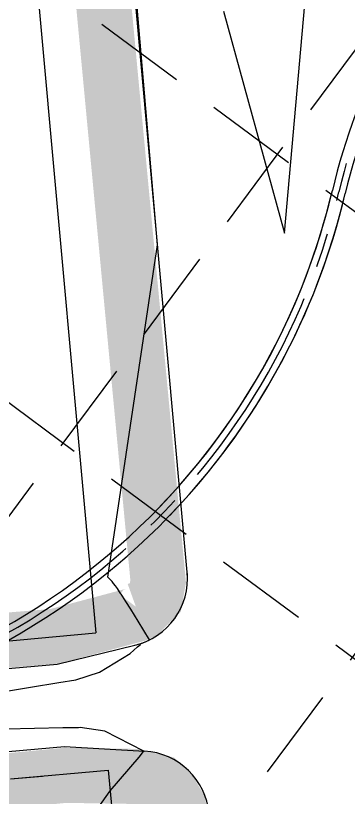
# Model space of a CAD drawing. Header units: feet. Extents: x 2260 to 6199, y 3666 to 7344.
# Drawn here: x 4606.9 to 4655.2, y 5883.8 to 5997.4 of the extents above; entities that cross this region are included whole.
import ezdxf

# ---------------------------------------------------------------- set-up
doc = ezdxf.new("R2010")
doc.units = ezdxf.units.FT
doc.header["$LTSCALE"] = 40
doc.header["$MEASUREMENT"] = 0
doc.linetypes.add('CENTER2', pattern=[1.125, 0.75, -0.125, 0.125, -0.125])
doc.linetypes.add('HIDDEN', pattern=[0.375, 0.25, -0.125])
for name, color, linetype in [('CL-STORM', 4, 'CENTER2'), ('EOP-PROP', 4, 'CONTINUOUS'), ('EROSION BLANKETS', 84, 'CONTINUOUS'), ('GRID', 254, 'HIDDEN'), ('lots-line', 4, 'CONTINUOUS'), ('PC', 43, 'CONTINUOUS'), ('ST-ROW', 2, 'CONTINUOUS'), ('STORM', 3, 'CONTINUOUS')]:
    doc.layers.add(name, color=color, linetype=linetype)

msp = doc.modelspace()

# ---------------------------------------------------------------- linework, layer by layer
at = {"layer": 'CL-STORM', "color": 7}
for centre, radius, start, end in [((4741.412062115218, 5951.117795527518), 89.99999999999993, 135.3552136411439, 166.7364446423333), ((4556.480311031793, 5994.709623215951), 99.99999999999999, 268.6520138450401, 346.7364446423301)]:
    msp.add_arc(centre, radius, start, end, dxfattribs=at)
at = {"layer": 'EOP-PROP', "color": 7}
for p, q in [((4631.824494027322, 5916.53188450469), (4623.089039626942, 6013.025411520184)), ((4631.824494027322, 5916.53188450469), (4623.089039626942, 6013.025411520184)), ((4612.952877637624, 5903.164097946541), (4624.234211472394, 5905.91493955097)), ((4612.952877637624, 5903.164097946541), (4624.234211472394, 5905.91493955097)), ((4604.745066392089, 5902.421053691866), (4612.952877637627, 5903.164097946541)), ((4604.745066392089, 5902.421053691866), (4612.952877637627, 5903.164097946541)), ((4605.826988990424, 5890.469926402308), (4614.034800235951, 5891.212970656987)), ((4605.826988990424, 5890.469926402308), (4614.034800235951, 5891.212970656987)), ((4614.034800235958, 5891.212970656985), (4625.626737942382, 5890.532821530234))]:
    msp.add_line(p, q, dxfattribs=at)
for centre, start, end in [((4621.865221286026, 5915.630282339409), 283.7035899039968, 5.172824294060129), ((4621.865221286026, 5915.630282339409), 357.2351184466226, 5.172824294060129), ((4621.865221286026, 5915.630282339409), 283.7035899039968, 289.4356908378664), ((4625.041002070149, 5880.549990594672), 5.172824294060129, 86.64205868408254)]:
    msp.add_arc(centre, 9.999999999999998, start, end, dxfattribs=at)
at = {"layer": 'EROSION BLANKETS', "const_width": 8}
for points in [[(3976.07697281729, 6221.860891321484), (3990.921067995855, 6222.850620220181), (4004.588940466997, 6212.726824822926), (4023.040570406974, 6199.059699478245), (4312.282435518051, 5984.600560354105), (4335.451001150367, 5969.375620699587), (4378.944148134223, 5945.549612032099), (4411.449129972874, 5932.511813024321), (4447.021296760499, 5920.790350092877), (4482.489105556466, 5912.78631665584), (4519.388074029424, 5907.071729328345), (4547.133870978635, 5905.068159678045), (4592.24905532148, 5905.561146958533), (4612.557086809073, 5907.198583053639), (4624.329586140925, 5910.342696994973), (4625.150086756337, 5910.714857580622), (4625.254241261802, 5910.855473865536)], [(4411.568973602489, 6063.971405426879), (4435.038187563605, 6051.921246882514), (4457.706311152348, 6043.184328802343), (4473.897687457536, 6037.788023330365), (4499.047799160777, 6031.744187312545), (4535.603165350663, 6025.833065355378), (4557.938408715429, 6024.877387627876), (4594.169671296122, 6025.322806829331), (4604.480225162899, 6027.34419270445), (4606.90719291123, 6026.398770256488), (4610.435670592859, 6024.637427014268), (4615.392378703759, 6020.965992497695), (4617.147254278642, 6017.961722145873), (4618.270583049896, 6013.720837096924), (4618.65950164967, 6010.023897578612), (4627.605223419647, 5915.189868630451), (4627.174811046862, 5912.734980988063), (4625.955767570526, 5911.557631920327), (4624.537359725852, 5911.048025766164)], [(4538.354586651667, 5764.571742322429), (4545.473535548074, 5764.109232733957), (4559.80943391696, 5764.301865066312), (4600.400537431116, 5765.31931637557), (4625.817883839356, 5767.395382336595), (4632.820904018487, 5769.65968674022), (4636.12054143885, 5772.963939562059), (4639.073549350936, 5776.950718627114), (4639.795206668021, 5781.951592882732), (4639.385987721731, 5787.151366877108), (4630.918254520496, 5880.765626947914), (4630.544902603006, 5882.543776373802), (4629.232860193829, 5884.829536156019), (4627.988516315022, 5885.938899718549), (4623.968937544998, 5886.851487308212), (4614.129482726895, 5887.006890814652), (4599.772809094935, 5885.627946621517), (4581.549283205757, 5884.860750652551), (4568.665246161504, 5884.45573936494), (4552.516101667176, 5884.967586106051), (4544.459650036399, 5884.740855951925)]]:
    msp.add_lwpolyline(points, dxfattribs=at)
at = {"layer": 'GRID', "linetype": 'HIDDEN', "ltscale": 1.35}
for p, q in [((3301.729307030475, 6972.95460215809), (5904.162345849893, 5043.783140503915)), ((3270.61363829412, 6930.979875725518), (5873.046677113535, 5001.808414071344)), ((4862.730234027256, 6271.076287622644), (3773.544401454461, 4801.775475101302)), ((4904.704960459826, 6239.960618886287), (3815.519127887036, 4770.659806364944))]:
    msp.add_line(p, q, dxfattribs=at)
at = {"layer": 'lots-line', "color": 7}
for p, q in [((4604.384425525978, 5906.404762788386), (4618.567800416288, 5907.688768342228)), ((4604.384425525978, 5906.404762788386), (4618.567800416288, 5907.688768342228)), ((4606.187629856536, 5886.486217305789), (4620.371004746846, 5887.770222859632)), ((4606.187629856536, 5886.486217305789), (4610.830223307217, 5886.906506258242))]:
    msp.add_line(p, q, dxfattribs=at)
at = {"layer": 'PC', "color": 43, "elevation": 548, "flags": 128}
for points in [[(4637.067603061903, 5998.047211928983), (4645.941941555263, 5965.778094605084), (4650.318444752393, 6015.490459917245)], [(4637.067603061903, 5998.047211928983), (4645.941941555263, 5965.778094605084), (4650.318444752393, 6015.490459917245)], [(4605.040912491498, 5899.153079946311), (4609.099076000333, 5899.816980944241), (4613.19522358875, 5900.487096001397), (4615.676146996857, 5900.892966174652), (4619.081202724773, 5902.017626111909), (4623.521963949603, 5904.691372739164), (4624.603942973039, 5905.683679328915), (4624.974903612837, 5905.95356102703), (4625.059387580035, 5906.123433827041), (4625.533237409388, 5906.302878935327), (4626.298802724081, 5906.665004570457), (4626.319713137977, 5906.675583868763), (4626.370415860708, 5906.705982931359), (4624.683695946469, 5909.429727522051), (4623.627820897917, 5911.134058663321), (4622.927988829616, 5912.254307858934), (4622.416663222896, 5913.05786292898), (4622.016003671636, 5913.669085217365), (4621.685067657702, 5914.15355466019), (4621.400388475662, 5914.549058230017), (4621.147659111241, 5914.878856745099), (4620.917756462138, 5915.158025471543), (4620.704673450025, 5915.396749834315), (4620.504369013792, 5915.602155956668), (4620.314092556081, 5915.7793836934), (4627.517286844891, 5964.11013022172), (4624.711625161151, 5996.928638537592), (4623.333500646906, 6013.048824103943)], [(4605.040912491498, 5899.153079946311), (4609.099076000333, 5899.816980944241), (4613.19522358875, 5900.487096001397), (4615.676146996857, 5900.892966174652), (4619.081202724773, 5902.017626111909), (4623.521963949603, 5904.691372739164), (4624.603942973039, 5905.683679328915), (4624.974903612837, 5905.95356102703), (4625.059387580035, 5906.123433827041), (4625.533237409388, 5906.302878935327), (4626.298802724081, 5906.665004570457), (4626.319713137977, 5906.675583868763), (4626.370415860708, 5906.705982931359), (4624.683695946469, 5909.429727522051), (4623.627820897917, 5911.134058663321), (4622.927988829616, 5912.254307858934), (4622.416663222896, 5913.05786292898), (4622.016003671636, 5913.669085217365), (4621.685067657702, 5914.15355466019), (4621.400388475662, 5914.549058230017), (4621.147659111241, 5914.878856745099), (4620.917756462138, 5915.158025471543), (4620.704673450025, 5915.396749834315), (4620.504369013792, 5915.602155956668), (4620.314092556081, 5915.7793836934), (4627.517286844891, 5964.11013022172), (4624.711625161151, 5996.928638537592), (4623.333500646906, 6013.048824103943)], [(4618.920820143398, 5882.294373442574), (4620.642302821409, 5884.773414505498), (4624.829817465927, 5889.663965043354), (4625.47354506357, 5890.452297944902), (4625.546076011695, 5890.537554314614), (4619.857602339118, 5893.441365080967), (4616.305931863923, 5893.936240136246), (4613.792454020876, 5893.889972578235), (4609.685263232977, 5893.814368296077), (4605.531142848609, 5893.737900144021)], [(4616.059899913415, 5893.931711233167), (4613.792454020876, 5893.889972578235), (4609.685263232977, 5893.814368296077), (4605.531142848609, 5893.737900144021)]]:
    msp.add_lwpolyline(points, dxfattribs=at)
at = {"layer": 'ST-ROW', "color": 7}
for p, q in [((4608.199375515583, 6022.220404867157), (4618.567800416288, 5907.688768342228)), ((4608.199375515583, 6022.220404867157), (4618.567800416288, 5907.688768342228)), ((4620.371004746846, 5887.770222859632), (4630.739429647553, 5773.238586334704))]:
    msp.add_line(p, q, dxfattribs=at)
at = {"layer": 'STORM', "color": 7}
for centre, radius, start, end in [((4741.412011212854, 5951.117768295586), 90.95999999999245, 137.6211378943759, 166.7364446423333), ((4741.412062115211, 5951.117795527523), 90.95999999999245, 137.6211378943759, 166.7364446423333), ((4741.412011212852, 5951.117768295583), 89.03999999999206, 136.9972721672835, 166.7364446423333), ((4741.412062115209, 5951.117795527521), 89.03999999999206, 136.9972721672835, 166.7364446423333), ((4556.480311031792, 5994.709623215953), 100.9600000000004, 268.6520138450662, 346.7364446423301), ((4556.480311031793, 5994.709623215953), 99.04000000000022, 268.6520138450662, 346.7364446423301), ((4556.48026012944, 5994.709595984007), 99.03999999999422, 316.1591585661036, 346.7364446423301), ((4556.480260129439, 5994.709595984006), 100.959999999995, 316.1591585661036, 346.7364446423301)]:
    msp.add_arc(centre, radius, start, end, dxfattribs=at)

doc.saveas('drawing.dxf')
